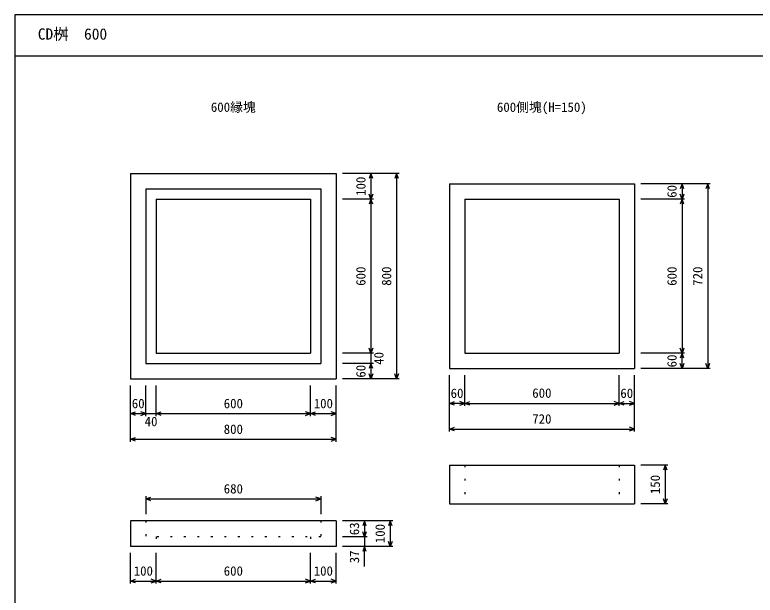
# Model space of a CAD drawing. Units: millimetres, scale not verified. Extents: x -12600 to 12600, y -8910 to 8910.
# Drawn here: x 2868 to 5748, y -633 to 1627 of the extents above; entities that cross this region are included whole.
import ezdxf
from ezdxf.enums import TextEntityAlignment as Align

# ---------------------------------------------------------------- set-up
doc = ezdxf.new("R2010")
doc.units = ezdxf.units.MM
doc.header["$LTSCALE"] = 30
doc.linetypes.add('DOTTED', pattern=[1.75, 0.25, -1.5])
for name, color, linetype, lineweight in [('0-0_DIM', 7, 'Continuous', 25), ('0-4_OUTLINE', 3, 'Continuous', 25), ('0-5_OUTLINE2', 4, 'DOTTED', 25), ('0-6_TXT', 7, 'Continuous', 25)]:
    doc.layers.add(name, color=color, linetype=linetype, lineweight=lineweight)
doc.styles.add('ＭＳ ゴシック', font='')
doc.styles.get('ＭＳ ゴシック').set_extended_font_data('MS Gothic')

msp = doc.modelspace()

# ---------------------------------------------------------------- linework, layer by layer
at = {"layer": '0-0_DIM'}
for p, q in [((2868.48, 1466.57), (9368.48, 1466.57)), ((4363.48, 1009.19), (4143.48, 1009.19)), ((4253.48, 1009.19), (4253.48, 909.19)), ((4353.48, 1009.19), (4353.48, 209.19)), ((5573.48, 969.19), (5303.48, 969.19)), ((5463.48, 969.19), (5463.48, 909.19)), ((5563.48, 969.19), (5563.48, 249.19)), ((4263.48, 909.19), (4143.48, 909.19)), ((4253.48, 909.19), (4253.48, 309.19)), ((5473.48, 909.19), (5303.48, 909.19)), ((5463.48, 909.19), (5463.48, 309.19)), ((4263.48, 309.19), (4143.48, 309.19)), ((4253.48, 309.19), (4253.48, 269.19)), ((5473.48, 309.19), (5303.48, 309.19)), ((5463.48, 249.19), (5463.48, 309.19)), ((4263.48, 269.19), (4143.48, 269.19)), ((4253.48, 269.19), (4253.48, 209.19)), ((5573.48, 249.19), (5303.48, 249.19)), ((4363.48, 209.19), (4143.48, 209.19)), ((4558.48, 4.19), (4558.48, 224.19)), ((4618.48, 104.19), (4618.48, 224.19)), ((5218.48, 104.19), (5218.48, 224.19)), ((5278.48, 4.19), (5278.48, 224.19)), ((3318.48, -35.81), (3318.48, 184.19)), ((3378.48, 64.19), (3378.48, 184.19)), ((3418.48, 64.19), (3418.48, 184.19)), ((4018.48, 64.19), (4018.48, 184.19)), ((4118.48, -35.81), (4118.48, 184.19)), ((4618.48, 114.19), (4558.48, 114.19)), ((4618.48, 114.19), (5218.48, 114.19)), ((5218.48, 114.19), (5278.48, 114.19)), ((3318.48, 74.19), (3378.48, 74.19)), ((3378.48, 74.19), (3418.48, 74.19)), ((3418.48, 74.19), (4018.48, 74.19)), ((4018.48, 74.19), (4118.48, 74.19)), ((4558.48, 14.19), (5278.48, 14.19)), ((3318.48, -25.81), (4118.48, -25.81)), ((5408.48, -126.81), (5303.48, -126.81)), ((5408.48, -126.81), (5303.48, -126.81)), ((5398.48, -126.81), (5398.48, -276.81)), ((3378.48, -247.66), (3378.48, -317.66)), ((3378.48, -257.66), (4058.48, -257.66)), ((4058.48, -247.66), (4058.48, -317.66)), ((5408.48, -276.81), (5303.48, -276.81)), ((4338.48, -342.66), (4143.48, -342.66)), ((4228.48, -342.66), (4228.48, -405.66)), ((4328.48, -342.66), (4328.48, -442.66)), ((4238.48, -405.66), (4143.48, -405.66)), ((4228.48, -405.66), (4228.48, -442.66)), ((4338.48, -442.66), (4143.48, -442.66)), ((4228.48, -520.32), (4228.48, -442.66)), ((3318.48, -587.66), (3318.48, -467.66)), ((3418.48, -587.66), (3418.48, -467.66)), ((4018.48, -587.66), (4018.48, -467.66)), ((4118.48, -587.66), (4118.48, -467.66)), ((3318.48, -577.66), (3418.48, -577.66)), ((3418.48, -577.66), (4018.48, -577.66)), ((4018.48, -577.66), (4118.48, -577.66))]:
    msp.add_line(p, q, dxfattribs=at)
msp.add_lwpolyline([(2868.48, -2873.43), (9368.48, -2873.43), (9368.48, 1626.57), (2868.48, 1626.57)], close=True, dxfattribs=at)
for points in [[(4260.56, 989.73), (4253.48, 1009.19), (4246.39, 989.73)], [(4360.56, 989.73), (4353.48, 1009.19), (4346.39, 989.73)], [(5470.56, 949.73), (5463.48, 969.19), (5456.39, 949.73)], [(5570.56, 949.73), (5563.48, 969.19), (5556.39, 949.73)], [(4260.56, 928.65), (4253.48, 909.19), (4246.39, 928.65)], [(5470.56, 928.65), (5463.48, 909.19), (5456.39, 928.65)], [(4260.56, 889.73), (4253.48, 909.19), (4246.39, 889.73)], [(5470.56, 889.73), (5463.48, 909.19), (5456.39, 889.73)], [(4260.56, 328.65), (4253.48, 309.19), (4246.39, 328.65)], [(5470.56, 328.65), (5463.48, 309.19), (5456.39, 328.65)], [(5470.56, 289.73), (5463.48, 309.19), (5456.39, 289.73)], [(4260.56, 249.73), (4253.48, 269.19), (4246.39, 249.73)], [(5470.56, 268.65), (5463.48, 249.19), (5456.39, 268.65)], [(5570.56, 268.65), (5563.48, 249.19), (5556.39, 268.65)], [(4260.56, 228.65), (4253.48, 209.19), (4246.39, 228.65)], [(4360.56, 228.65), (4353.48, 209.19), (4346.39, 228.65)], [(4577.93, 107.1), (4558.48, 114.19), (4577.93, 121.27)], [(4599.02, 107.1), (4618.48, 114.19), (4599.02, 121.27)], [(4637.93, 107.1), (4618.48, 114.19), (4637.93, 121.27)], [(5199.02, 107.1), (5218.48, 114.19), (5199.02, 121.27)], [(5237.93, 107.1), (5218.48, 114.19), (5237.93, 121.27)], [(5259.02, 107.1), (5278.48, 114.19), (5259.02, 121.27)], [(3337.93, 67.1), (3318.48, 74.19), (3337.93, 81.27)], [(3359.02, 67.1), (3378.48, 74.19), (3359.02, 81.27)], [(3437.93, 67.1), (3418.48, 74.19), (3437.93, 81.27)], [(3999.02, 67.1), (4018.48, 74.19), (3999.02, 81.27)], [(4037.93, 67.1), (4018.48, 74.19), (4037.93, 81.27)], [(4099.02, 67.1), (4118.48, 74.19), (4099.02, 81.27)], [(4577.93, 7.1), (4558.48, 14.19), (4577.93, 21.27)], [(5259.02, 7.1), (5278.48, 14.19), (5259.02, 21.27)], [(3337.93, -32.9), (3318.48, -25.81), (3337.93, -18.73)], [(4099.02, -32.9), (4118.48, -25.81), (4099.02, -18.73)], [(5405.56, -146.27), (5398.48, -126.81), (5391.39, -146.27)], [(3397.93, -264.74), (3378.48, -257.66), (3397.93, -250.58)], [(4039.02, -264.74), (4058.48, -257.66), (4039.02, -250.58)], [(5405.56, -257.36), (5398.48, -276.81), (5391.39, -257.36)], [(4235.56, -362.12), (4228.48, -342.66), (4221.39, -362.12)], [(4335.56, -362.12), (4328.48, -342.66), (4321.39, -362.12)], [(4235.56, -386.2), (4228.48, -405.66), (4221.39, -386.2)], [(4335.56, -423.2), (4328.48, -442.66), (4321.39, -423.2)], [(4235.56, -462.12), (4228.48, -442.66), (4221.39, -462.12)], [(3337.93, -584.74), (3318.48, -577.66), (3337.93, -570.58)], [(3399.02, -584.74), (3418.48, -577.66), (3399.02, -570.58)], [(3437.93, -584.74), (3418.48, -577.66), (3437.93, -570.58)], [(3999.02, -584.74), (4018.48, -577.66), (3999.02, -570.58)], [(4037.93, -584.74), (4018.48, -577.66), (4037.93, -570.58)], [(4099.02, -584.74), (4118.48, -577.66), (4099.02, -570.58)]]:
    msp.add_lwpolyline(points, dxfattribs=at)
at = {"layer": '0-4_OUTLINE'}
for p, q in [((3318.48, 1009.19), (3318.48, 209.19)), ((3318.48, 1009.19), (4118.48, 1009.19)), ((4118.48, 1009.19), (4118.48, 209.19)), ((4558.48, 969.19), (5278.48, 969.19)), ((4558.48, 969.19), (4558.48, 249.19)), ((5278.48, 969.19), (5278.48, 249.19)), ((3378.48, 949.19), (3378.48, 269.19)), ((4618.48, 909.19), (4618.48, 309.19)), ((4618.48, 309.19), (5218.48, 309.19)), ((3378.48, 269.19), (4058.48, 269.19)), ((4558.48, 249.19), (5278.48, 249.19)), ((3318.48, 209.19), (4118.48, 209.19)), ((4558.48, -126.81), (5278.48, -126.81)), ((4558.48, -126.81), (4558.48, -276.81)), ((5278.48, -126.81), (5278.48, -276.81)), ((4558.48, -276.81), (5278.48, -276.81)), ((3318.48, -342.66), (3318.48, -442.66)), ((4118.48, -342.66), (3318.48, -342.66)), ((4118.48, -342.66), (4118.48, -442.66)), ((4118.48, -442.66), (3318.48, -442.66))]:
    msp.add_line(p, q, dxfattribs=at)
for points in [[(3378.48, 949.19), (4058.48, 949.19), (4058.48, 269.19)], [(3418.48, 909.19), (3418.48, 309.19), (4018.48, 309.19)], [(3418.48, 909.19), (4018.48, 909.19), (4018.48, 309.19)], [(4618.48, 909.19), (5218.48, 909.19), (5218.48, 309.19)]]:
    msp.add_lwpolyline(points, dxfattribs=at)
at = {"layer": '0-5_OUTLINE2'}
for p, q in [((4618.48, -126.81), (4618.48, -276.81)), ((5218.48, -126.81), (5218.48, -276.81)), ((3378.48, -342.66), (3378.48, -405.66)), ((4058.48, -342.66), (4058.48, -405.66)), ((4058.48, -405.66), (3378.48, -405.66)), ((3418.48, -405.66), (3418.48, -442.66)), ((4018.48, -405.66), (4018.48, -442.66))]:
    msp.add_line(p, q, dxfattribs=at)

# ---------------------------------------------------------------- texts
at = {"layer": '0-0_DIM', "style": 'ＭＳ ゴシック'}
for s, p in [('100', (4243.48, 921.69)), ('60', (5453.48, 914.19)), ('600', (4243.48, 571.69)), ('800', (4343.48, 571.69)), ('600', (5453.48, 571.69)), ('720', (5553.48, 571.69)), ('40', (4313.48, 264.19)), ('60', (5453.48, 254.19)), ('60', (4243.48, 214.19)), ('150', (5388.48, -239.31)), ('63', (4218.48, -399.16)), ('100', (4318.48, -430.16)), ('37', (4218.48, -508.4))]:
    msp.add_text(s, height=36.66, rotation=90, dxfattribs=at).set_placement(p, align=Align.BOTTOM_LEFT)
for s, p in [('60', (4563.48, 124.19)), ('600', (4880.98, 124.87)), ('60', (5223.48, 124.19)), ('60', (3323.48, 84.19)), ('600', (3680.98, 84.19)), ('100', (4030.98, 84.19)), ('40', (3373.48, 14.19)), ('720', (4880.98, 24.19)), ('800', (3680.98, -15.81)), ('680', (3680.98, -247.66)), ('100', (3330.98, -567.66)), ('600', (3680.98, -567.66)), ('100', (4030.98, -567.66))]:
    msp.add_text(s, height=36.66, dxfattribs=at).set_placement(p, align=Align.BOTTOM_LEFT)
at = {"layer": '0-6_TXT', "style": 'ＭＳ ゴシック'}
for s, height, p in [('CD桝\u3000600', 43.99, (2957.98, 1516.57)), ('600縁塊', 36.66, (3630.98, 1237.77)), ('600側塊(H=150)', 36.66, (4743.48, 1237.77))]:
    msp.add_text(s, height=height, dxfattribs=at).set_placement(p, align=Align.BOTTOM_LEFT)

doc.saveas('drawing.dxf')
